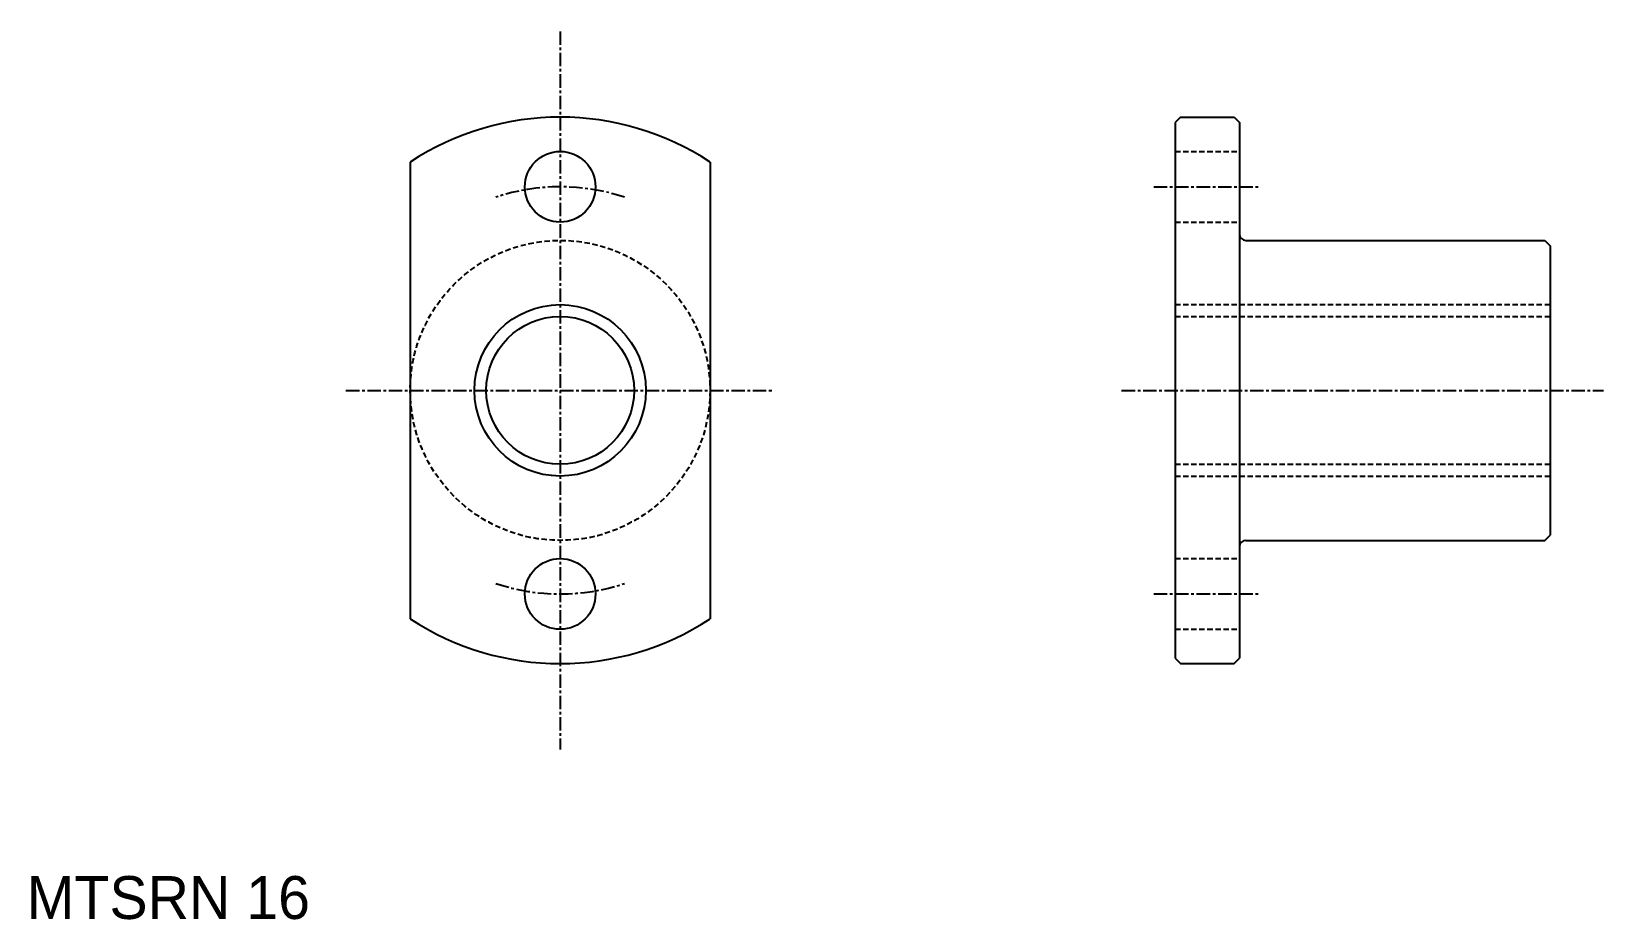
# Model space of a CAD drawing. Extents: x 62 to 209, y 32 to 115.
import ezdxf

# ---------------------------------------------------------------- set-up
doc = ezdxf.new("R2010")
doc.units = 0
doc.linetypes.add('CENTER', pattern=[2, 1.25, -0.25, 0.25, -0.25])
doc.linetypes.add('DASHED', pattern=[0.75, 0.5, -0.25])
doc.layers.get('0').update_dxf_attribs({"linetype": 'CONTINUOUS'})
doc.layers.add('CENTER', color=1, linetype='CENTER')

msp = doc.modelspace()

# ---------------------------------------------------------------- linework, layer by layer
at = {"color": 7, "linetype": 'CONTINUOUS'}
for p, q in [((169.15, 106.59), (168.65, 106.09)), ((168.65, 106.09), (168.65, 56.09)), ((169.15, 106.59), (174.15, 106.59)), ((174.15, 106.59), (174.65, 106.09)), ((174.65, 106.09), (174.65, 56.09)), ((97.22, 102.4), (97.22, 59.77)), ((125.22, 102.4), (125.22, 59.77)), ((175.25, 95.09), (203.15, 95.09)), ((203.15, 95.09), (203.65, 94.59)), ((203.65, 94.59), (203.65, 67.59)), ((168.65, 93.84), (168.65, 93.84)), ((203.15, 67.09), (203.65, 67.59)), ((175.25, 67.09), (203.15, 67.09)), ((168.65, 56.09), (169.15, 55.59)), ((174.15, 55.59), (174.65, 56.09)), ((169.15, 55.59), (174.15, 55.59))]:
    msp.add_line(p, q, dxfattribs=at)
at = {"color": 3, "linetype": 'DASHED'}
for p, q in [((168.65, 103.39), (174.65, 103.39)), ((168.65, 96.79), (174.65, 96.79)), ((168.65, 89.09), (203.65, 89.09)), ((168.65, 87.99), (203.65, 87.99)), ((168.65, 74.19), (203.65, 74.19)), ((168.65, 73.09), (203.65, 73.09)), ((168.65, 65.39), (174.65, 65.39)), ((168.65, 58.79), (174.65, 58.79))]:
    msp.add_line(p, q, dxfattribs=at)
at = {"color": 7, "linetype": 'CONTINUOUS'}
for centre, radius in [((111.22, 100.09), 3.3), ((111.22, 81.09), 6.9), ((111.22, 62.09), 3.3)]:
    msp.add_circle(centre, radius, dxfattribs=at)
at = {"color": 3, "linetype": 'DASHED'}
msp.add_circle((111.22, 81.09), 14, dxfattribs=at)
at = {"color": 3, "linetype": 'CONTINUOUS'}
msp.add_circle((111.22, 81.09), 8, dxfattribs=at)
at = {"color": 7, "linetype": 'CONTINUOUS'}
for centre, radius, start, end in [((111.22, 81.09), 25.5, 56.7002, 123.2998), ((175.25, 95.69), 0.6, 180, 270), ((175.25, 66.49), 0.6, 90, 180), ((111.22, 81.09), 25.5, 236.7002, 303.2998)]:
    msp.add_arc(centre, radius, start, end, dxfattribs=at)
at = {"layer": 'CENTER', "color": 1, "linetype": 'CENTER'}
for p, q in [((111.22, 114.59), (111.22, 47.59)), ((166.65, 100.09), (176.65, 100.09)), ((91.22, 81.09), (131.22, 81.09)), ((163.65, 81.09), (208.65, 81.09)), ((166.65, 62.09), (176.65, 62.09))]:
    msp.add_line(p, q, dxfattribs=at)
for start, end in [(71.5915, 108.4085), (251.5915, 288.4085)]:
    msp.add_arc((111.22, 81.09), 19, start, end, dxfattribs=at)

# ---------------------------------------------------------------- texts
at = {"color": 7, "linetype": 'CONTINUOUS'}
msp.add_text('MTSRN 16', height=4, dxfattribs=at).set_placement((61.41, 31.76))

doc.saveas('drawing.dxf')
